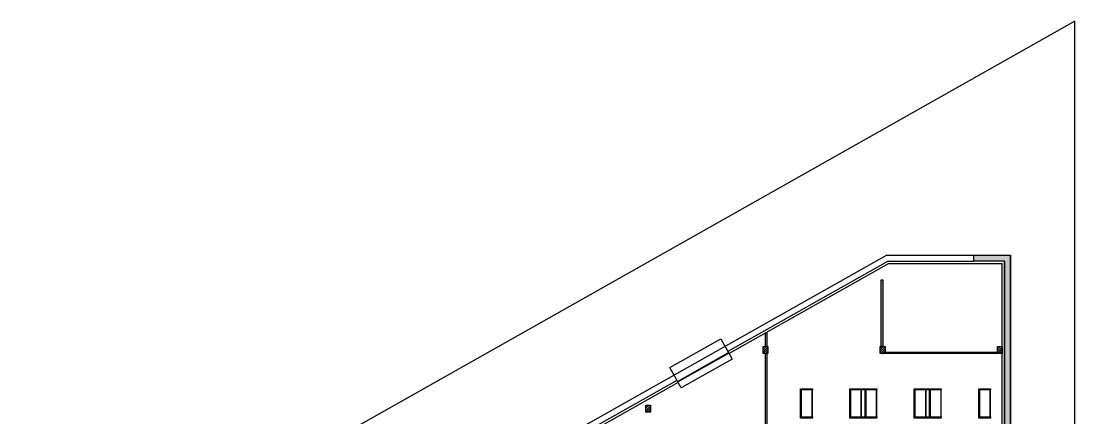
# Model space of a CAD drawing. Header units: millimetres. Extents: x 111.4 to 201.3, y 71.6 to 170.2.
# Drawn here: x 111.4 to 201.3, y 136.3 to 170.2 of the extents above; entities that cross this region are included whole.
import ezdxf

# ---------------------------------------------------------------- set-up
doc = ezdxf.new("R2010")
doc.units = ezdxf.units.MM
doc.layers.add('CIVIL-ARQ', color=8, linetype='Continuous')

msp = doc.modelspace()

# ---------------------------------------------------------------- hatches: boundary and pattern name
at = {"layer": 'CIVIL-ARQ'}
h = msp.add_hatch(color=256, dxfattribs=at)
h.dxf.hatch_style = 1
h.paths.add_polyline_path([(192.356796, 81.119852), (192.356796, 81.619852), (195.256796, 81.619852), (195.256796, 149.719852), (192.640485, 149.719852), (192.640485, 150.219852), (195.756796, 150.219852), (195.756796, 81.119852)])
for points in [[(184.736796, 142.419852), (184.736796, 148.119852), (184.856796, 148.119852), (184.856796, 142.419852)], [(174.856796, 142.419852), (174.856796, 143.573586), (174.976796, 143.641328), (174.976796, 142.419852)], [(174.856796, 132.419852), (174.856796, 141.819852), (174.976796, 141.819852), (174.976796, 132.419852)]]:
    msp.add_hatch(color=256, dxfattribs=at).paths.add_polyline_path(points)
h = msp.add_hatch(dxfattribs=at)
h.set_pattern_fill('ANSI31', color=256, style=0)
h.set_pattern_definition([(45, (161.47842, 107.23509), (-0.08838835, 0.08838835), [])])
h.paths.add_polyline_path([(174.656796, 141.819852), (174.656796, 142.419852), (175.056796, 142.419852), (175.056796, 141.819852)])
h = msp.add_hatch(dxfattribs=at)
h.set_pattern_fill('ANSI31', color=256, style=0)
h.set_pattern_definition([(45, (171.47842, 107.23509), (-0.08838835, 0.08838835), [])])
h.paths.add_polyline_path([(184.656796, 141.819852), (184.656796, 142.419852), (185.056796, 142.419852), (185.056796, 141.819852)])
h = msp.add_hatch(dxfattribs=at)
h.set_pattern_fill('ANSI31', color=256, style=0)
h.set_pattern_definition([(45, (181.47842, 107.23509), (-0.08838835, 0.08838835), [])])
h.paths.add_polyline_path([(194.656796, 141.819852), (194.656796, 142.419852), (195.056796, 142.419852), (195.056796, 141.819852)])
h = msp.add_hatch(color=256, dxfattribs=at)
h.paths.add_polyline_path([(188.356796, 141.819852), (188.356796, 141.939852), (185.056796, 141.939852), (185.056796, 141.819852)])
h.paths.add_polyline_path([(191.356796, 141.939852), (191.356796, 141.819852), (194.656796, 141.819852), (194.656796, 141.939852)])
h = msp.add_hatch(dxfattribs=at)
h.set_pattern_fill('ANSI31', color=256, style=0)
h.set_pattern_definition([(45, (151.47842, 102.23509), (-0.08838835, 0.08838835), [])])
h.paths.add_polyline_path([(164.656796, 136.819852), (164.656796, 137.419852), (165.056796, 137.419852), (165.056796, 136.819852)])

# ---------------------------------------------------------------- linework, layer by layer
for p, q in [((201.256796, 170.189852), (111.356796, 119.439852)), ((201.256796, 71.619852), (201.256796, 170.189852)), ((185.206243, 150.219852), (192.640485, 150.219852)), ((195.756796, 81.119852), (195.756796, 150.219852)), ((185.337627, 149.719852), (171.661221, 141.9993)), ((185.390181, 149.519852), (171.75954, 141.825135)), ((185.337627, 149.719852), (192.640485, 149.719852)), ((185.390181, 149.519852), (195.056796, 149.519852)), ((195.056796, 81.819852), (195.056796, 149.519852)), ((195.256796, 81.619852), (195.256796, 149.719852)), ((166.692606, 140.629858), (171.046728, 143.08783)), ((171.046728, 143.08783), (172.029917, 141.346181)), ((167.356259, 139.454245), (171.71038, 141.912217)), ((167.380839, 139.410704), (171.73496, 141.868676)), ((172.029917, 141.346181), (167.675795, 138.88821)), ((167.675795, 138.88821), (166.692606, 140.629858)), ((167.307099, 139.541328), (143.356796, 126.020995)), ((167.405418, 139.367163), (143.506796, 125.876005))]:
    msp.add_line(p, q, dxfattribs=at)
for points in [[(185.206243, 150.219852), (120.556796, 113.724196)], [(192.356796, 81.119852), (192.356796, 81.619852), (195.256796, 81.619852), (195.256796, 149.719852), (192.640485, 149.719852), (192.640485, 150.219852), (195.756796, 150.219852), (195.756796, 81.119852), (192.356796, 81.119852), (192.356796, 81.619852)], [(195.256796, 149.719852), (195.256796, 81.619852), (192.356796, 81.619852), (192.356796, 81.819852), (195.056796, 81.819852), (195.056796, 149.519852)], [(184.736796, 142.419852), (184.736796, 148.119852), (184.856796, 148.119852), (184.856796, 142.419852), (184.736796, 142.419852)], [(174.856796, 142.419852), (174.856796, 143.573586), (174.976796, 143.641328), (174.976796, 142.419852), (174.856796, 142.419852)], [(174.656796, 141.819852), (174.656796, 142.419852), (175.056796, 142.419852), (175.056796, 141.819852), (174.656796, 141.819852)], [(184.656796, 141.819852), (184.656796, 142.419852), (185.056796, 142.419852), (185.056796, 141.819852), (184.656796, 141.819852)], [(194.656796, 141.819852), (194.656796, 142.419852), (195.056796, 142.419852), (195.056796, 141.819852), (194.656796, 141.819852)], [(174.856796, 132.419852), (174.856796, 141.819852), (174.976796, 141.819852), (174.976796, 132.419852), (174.856796, 132.419852)], [(185.056796, 141.939852), (194.656796, 141.939852), (194.656796, 141.819852), (185.056796, 141.819852), (185.056796, 141.939852)], [(164.656796, 136.819852), (164.656796, 137.419852), (165.056796, 137.419852), (165.056796, 136.819852), (164.656796, 136.819852)]]:
    msp.add_lwpolyline(points, dxfattribs=at)
for points in [[(178.856795, 138.819852), (178.856795, 138.719852), (177.856795, 138.719852), (177.856795, 138.819852)], [(177.906795, 138.719852), (177.906795, 136.419852), (177.856795, 136.419852), (177.856795, 138.719852)], [(178.806795, 138.719852), (178.806795, 136.419852), (178.856795, 136.419852), (178.856795, 138.719852)], [(183.056796, 138.819852), (183.056796, 138.719852), (182.056796, 138.719852), (182.056796, 138.819852)], [(182.106796, 138.719852), (182.106796, 136.419852), (182.056796, 136.419852), (182.056796, 138.719852)], [(183.006796, 138.719852), (183.006796, 136.419852), (183.056796, 136.419852), (183.056796, 138.719852)], [(183.356796, 138.749852), (183.356796, 138.789852), (183.056796, 138.789852), (183.056796, 138.749852)], [(184.356795, 138.819852), (184.356795, 138.719852), (183.356795, 138.719852), (183.356795, 138.819852)], [(183.406795, 138.719852), (183.406795, 136.419852), (183.356795, 136.419852), (183.356795, 138.719852)], [(184.306795, 138.719852), (184.306795, 136.419852), (184.356795, 136.419852), (184.356795, 138.719852)], [(188.556796, 138.819852), (188.556796, 138.719852), (187.556796, 138.719852), (187.556796, 138.819852)], [(187.606796, 138.719852), (187.606796, 136.419852), (187.556796, 136.419852), (187.556796, 138.719852)], [(188.506796, 138.719852), (188.506796, 136.419852), (188.556796, 136.419852), (188.556796, 138.719852)], [(188.856796, 138.749852), (188.856796, 138.789852), (188.556796, 138.789852), (188.556796, 138.749852)], [(189.856795, 138.819852), (189.856795, 138.719852), (188.856795, 138.719852), (188.856795, 138.819852)], [(188.906795, 138.719852), (188.906795, 136.419852), (188.856795, 136.419852), (188.856795, 138.719852)], [(189.806795, 138.719852), (189.806795, 136.419852), (189.856795, 136.419852), (189.856795, 138.719852)], [(194.056796, 138.819852), (194.056796, 138.719852), (193.056796, 138.719852), (193.056796, 138.819852)], [(193.106796, 138.719852), (193.106796, 136.419852), (193.056796, 136.419852), (193.056796, 138.719852)], [(194.006796, 138.719852), (194.006796, 136.419852), (194.056796, 136.419852), (194.056796, 138.719852)], [(178.856795, 136.419852), (178.856795, 136.319852), (177.856795, 136.319852), (177.856795, 136.419852)], [(183.056796, 136.419852), (183.056796, 136.319852), (182.056796, 136.319852), (182.056796, 136.419852)], [(183.356796, 136.349852), (183.356796, 136.389852), (183.056796, 136.389852), (183.056796, 136.349852)], [(184.356795, 136.419852), (184.356795, 136.319852), (183.356795, 136.319852), (183.356795, 136.419852)], [(188.556796, 136.419852), (188.556796, 136.319852), (187.556796, 136.319852), (187.556796, 136.419852)], [(188.856796, 136.349852), (188.856796, 136.389852), (188.556796, 136.389852), (188.556796, 136.349852)], [(189.856795, 136.419852), (189.856795, 136.319852), (188.856795, 136.319852), (188.856795, 136.419852)], [(194.056796, 136.419852), (194.056796, 136.319852), (193.056796, 136.319852), (193.056796, 136.419852)]]:
    msp.add_lwpolyline(points, close=True, dxfattribs=at)

doc.saveas('drawing.dxf')
